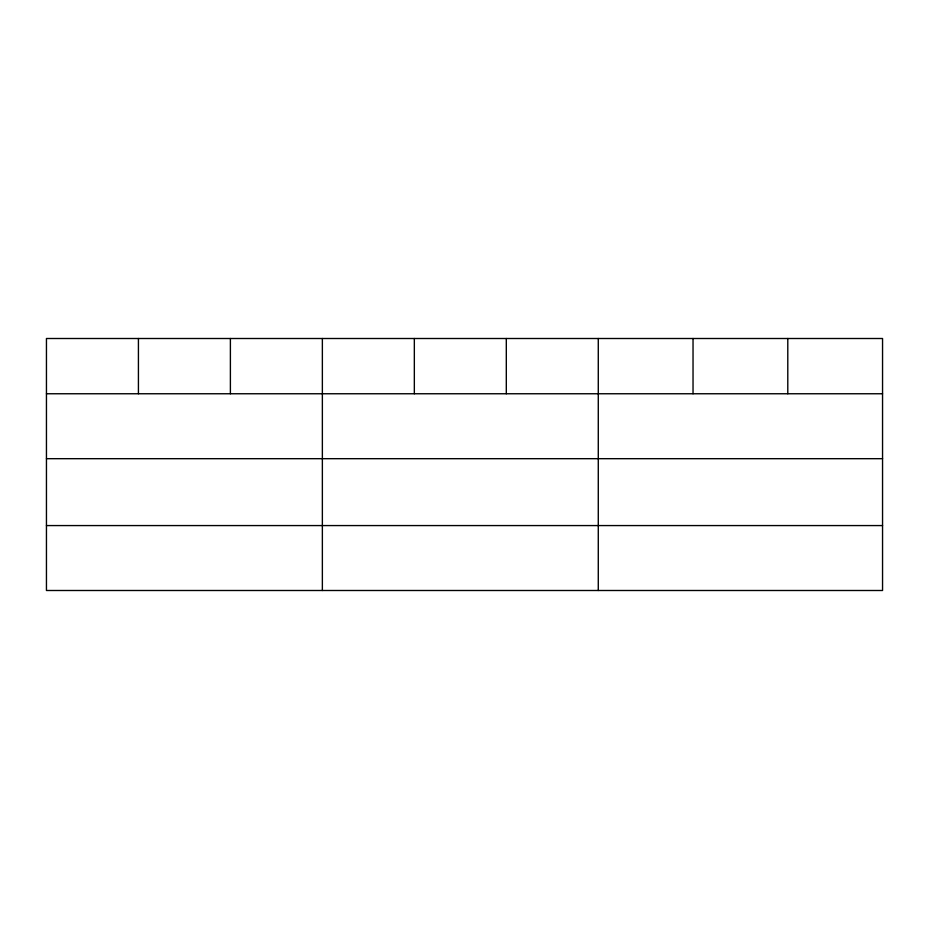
<?xml version="1.0" encoding="UTF-8"?>
<svg xmlns="http://www.w3.org/2000/svg" width="929" height="929" viewBox="0 0 929 929"><rect width="100%" height="100%" fill="white"/><g stroke="black" fill="none" stroke-linecap="round" stroke-linejoin="round"><path stroke-width="1.39" d="M882.55 458.682L882.55 338.504L46.45 338.504L46.45 590.496L882.55 590.496L882.55 458.682L46.45 458.682M46.45 393.757L882.55 393.757M46.45 525.57L882.55 525.57M787.792 338.504L787.792 393.757M693.034 338.504L693.034 393.757M598.276 338.504L598.276 590.496M506.305 338.504L506.305 393.757M414.334 338.504L414.334 393.757M322.363 338.504L322.363 590.496M230.392 338.504L230.392 393.757M138.421 338.504L138.421 393.757"/></g></svg>
